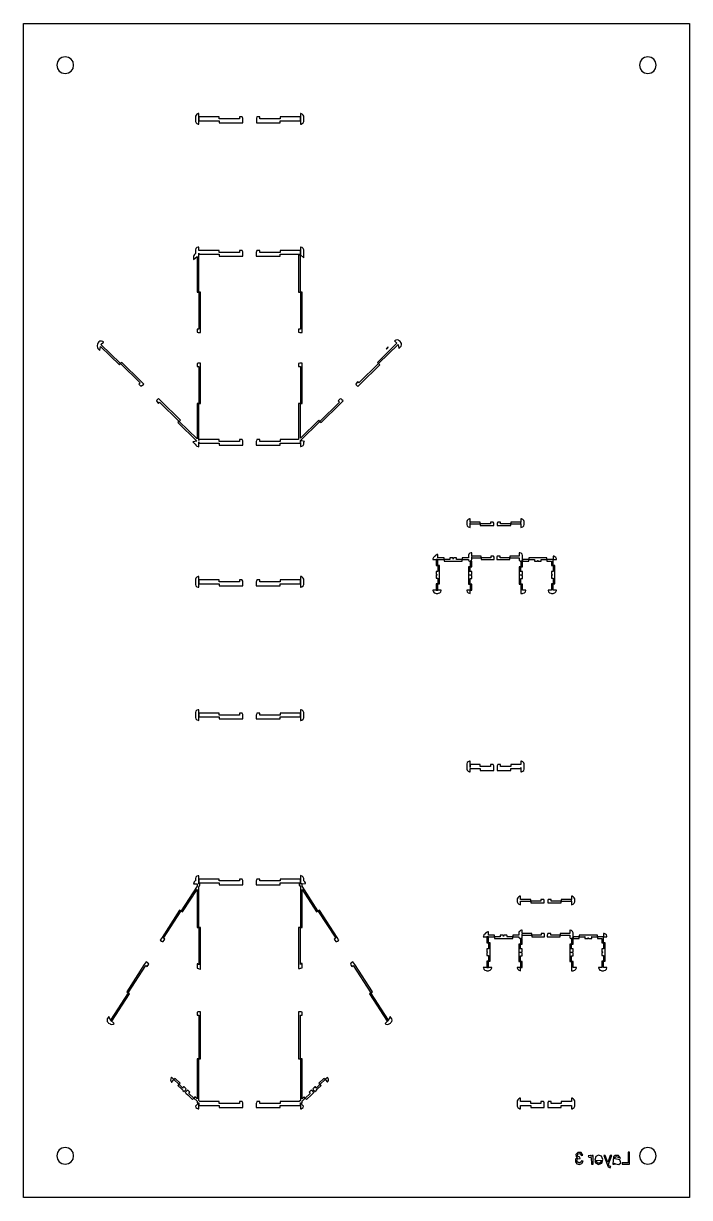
# Model space of a CAD drawing. Header units: metres. Extents: x 25 to 423, y 53 to 399.
# Drawn here: x 226.7 to 423.4, y 52.5 to 399.2 of the extents above; entities that cross this region are included whole.
import ezdxf

# ---------------------------------------------------------------- set-up
doc = ezdxf.new("R2010")
doc.units = ezdxf.units.M

msp = doc.modelspace()

# ---------------------------------------------------------------- linework, layer by layer
for points in [[(423.35, 52.54), (226.74, 52.54), (226.74, 399.16), (423.35, 399.16), (423.35, 52.54)], [(240, 384.54), (240.81, 385.08), (241.36, 385.89), (241.55, 386.85), (241.36, 387.81), (240.81, 388.62), (240, 389.16), (239.05, 389.35), (238.09, 389.16), (237.28, 388.62), (236.74, 387.81), (236.55, 386.85), (236.74, 385.89), (237.28, 385.08), (238.09, 384.54), (239.05, 384.35), (240, 384.54)], [(412, 384.54), (412.81, 385.08), (413.36, 385.89), (413.55, 386.85), (413.36, 387.81), (412.81, 388.62), (412, 389.16), (411.05, 389.35), (410.09, 389.16), (409.28, 388.62), (408.74, 387.81), (408.55, 386.85), (408.74, 385.89), (409.28, 385.08), (410.09, 384.54), (411.05, 384.35), (412, 384.54)], [(278.31, 369.43), (278.31, 369.43), (278.48, 369.42), (278.48, 372.56), (278.31, 372.55), (278.31, 372.55), (277.95, 372.4), (277.95, 372.4), (277.67, 372.12), (277.67, 372.12), (277.52, 371.76), (277.52, 371.76), (277.5, 371.57), (277.5, 370.99), (277.5, 370.7), (277.5, 370.41), (277.52, 370.22), (277.52, 370.22), (277.67, 369.86), (277.67, 369.86), (277.95, 369.58), (277.95, 369.58), (278.31, 369.43)], [(278.5, 370.41), (284.5, 370.41), (284.5, 369.84), (290.49, 369.84), (291.49, 369.84), (291.49, 369.84), (291.49, 369.84), (291.49, 370.41), (291.49, 370.99), (291.47, 371.18), (291.47, 371.18), (291.32, 371.55), (291.32, 371.55), (291.3, 371.57), (291.3, 371.57), (291.3, 371.57), (290.49, 371.57), (290.49, 370.99), (284.5, 370.99), (284.5, 371.57), (278.5, 371.57), (278.5, 370.99), (278.5, 370.7), (278.5, 370.41)], [(295.48, 369.84), (295.48, 369.84), (296.48, 369.84), (302.48, 369.84), (302.48, 370.42), (308.47, 370.42), (308.47, 370.7), (308.47, 370.99), (308.47, 371.57), (302.48, 371.57), (302.48, 370.99), (296.48, 370.99), (296.48, 371.57), (295.68, 371.57), (295.68, 371.57), (295.68, 371.57), (295.65, 371.55), (295.65, 371.55), (295.5, 371.19), (295.5, 371.19), (295.48, 370.99), (295.48, 370.41), (295.48, 369.84), (295.48, 369.84)], [(308.66, 372.55), (308.48, 372.57), (308.48, 369.42), (308.67, 369.44), (308.67, 369.44), (309.03, 369.59), (309.03, 369.59), (309.3, 369.86), (309.3, 369.86), (309.45, 370.22), (309.45, 370.22), (309.47, 370.42), (309.47, 370.99), (309.47, 371.57), (309.45, 371.76), (309.45, 371.76), (309.3, 372.13), (309.3, 372.13), (309.03, 372.4), (309.03, 372.4), (308.66, 372.55), (308.66, 372.55)], [(278.47, 330.8), (278.48, 330.8), (278.48, 331.3), (278.48, 331.01), (284.47, 331.01), (284.47, 330.43), (290.47, 330.44), (291.47, 330.44), (291.47, 330.44), (291.47, 330.44), (291.47, 331.01), (291.47, 331.59), (291.45, 331.78), (291.45, 331.78), (291.3, 332.15), (291.3, 332.15), (291.28, 332.17), (291.28, 332.17), (291.28, 332.17), (290.47, 332.17), (290.47, 331.59), (284.47, 331.59), (284.47, 332.17), (278.48, 332.17), (278.48, 333.16), (278.28, 333.15), (278.28, 333.15), (277.92, 333), (277.92, 333), (277.65, 332.72), (277.65, 332.72), (277.5, 332.36), (277.5, 332.36), (277.48, 332.16), (277.48, 331.3), (277.48, 331.24), (277.48, 331.24), (277.48, 331.24), (277.3, 331.08), (277.3, 331.08), (277.18, 330.95), (277.18, 330.95), (277.02, 330.64), (277.02, 330.64), (276.97, 330.34), (276.97, 329.43), (277.97, 330.34), (277.97, 319.84), (278.47, 319.84), (278.47, 330.8)], [(309.46, 330.91), (309.46, 330.91), (309.47, 331.02), (309.47, 331.59), (309.47, 332.17), (309.45, 332.36), (309.45, 332.36), (309.3, 332.73), (309.3, 332.73), (309.03, 333), (309.03, 333), (308.66, 333.15), (308.66, 333.15), (308.5, 333.17), (308.5, 330.81), (309.47, 329.93), (309.47, 330.8), (309.46, 330.91)], [(302.47, 332.17), (302.47, 331.59), (296.47, 331.59), (296.47, 332.17), (295.66, 332.17), (295.66, 332.17), (295.66, 332.17), (295.64, 332.15), (295.64, 332.15), (295.49, 331.79), (295.49, 331.79), (295.47, 331.59), (295.47, 331.01), (295.47, 330.44), (295.47, 330.44), (295.47, 330.44), (296.47, 330.44), (302.47, 330.44), (302.47, 331.01), (308.47, 331.02), (308.47, 331.3), (308.47, 331.59), (308.47, 332.17), (302.47, 332.17)], [(308.47, 330.8), (307.97, 330.8), (307.97, 319.84), (308.47, 319.84), (308.47, 330.8)], [(277.97, 308.88), (277.97, 308.03), (277.97, 308.03), (278.28, 307.9), (278.28, 307.9), (278.47, 307.88), (278.97, 307.88), (278.97, 307.88), (278.97, 307.88), (278.97, 308.88), (278.97, 319.84), (278.47, 319.84), (278.47, 308.88), (277.97, 308.88)], [(307.97, 308.88), (307.97, 308.03), (307.97, 308.03), (308.28, 307.9), (308.28, 307.9), (308.47, 307.89), (308.97, 307.89), (308.97, 307.89), (308.97, 307.89), (308.97, 308.88), (308.97, 319.84), (308.47, 319.84), (308.47, 308.88), (307.97, 308.88)], [(249.62, 304.42), (249.62, 304.42), (250.35, 305.09), (250.32, 305.13), (250.15, 305.26), (250.15, 305.26), (249.75, 305.41), (249.75, 305.41), (249.32, 305.37), (249.32, 305.37), (248.95, 305.16), (248.95, 305.16), (248.7, 304.81), (248.7, 304.81), (248.63, 304.61), (248.52, 304.02), (248.5, 303.86), (248.5, 303.86), (248.55, 303.53), (248.55, 303.53), (248.69, 303.24), (248.69, 303.24), (248.8, 303.12), (249.28, 302.65), (249.5, 303.83), (255.04, 298.38), (255.39, 298.74), (249.62, 304.42)], [(336.63, 305.7), (336.26, 305.48), (336.26, 305.48), (336.26, 305.47), (336.22, 305.43), (336.96, 304.76), (331.2, 299.09), (331.55, 298.74), (337.33, 304.42), (337.55, 303.24), (338.02, 303.71), (338.02, 303.71), (338.02, 303.71), (338.02, 303.71), (338.02, 303.71), (338.02, 303.72), (338.19, 303.93), (338.19, 303.93), (338.31, 304.27), (338.31, 304.27), (338.3, 304.64), (338.3, 304.64), (338.15, 304.98), (338.15, 304.98), (338.04, 305.12), (338.03, 305.13), (338.01, 305.14), (338.01, 305.14), (338, 305.16), (337.63, 305.49), (337.46, 305.62), (337.46, 305.62), (337.05, 305.75), (337.05, 305.75), (336.63, 305.7), (336.63, 305.7)], [(334.3, 303.45), (334.35, 303.53), (334.39, 303.62), (334.4, 303.65), (333.82, 303.07), (333.85, 303.08), (333.94, 303.12), (334.03, 303.17), (334.11, 303.23), (334.18, 303.3), (334.24, 303.37), (334.3, 303.45)], [(337.33, 304.42), (337.32, 304.42), (337.33, 304.42), (337.33, 304.42)], [(261.16, 293.05), (260.81, 292.7), (261.41, 292.1), (261.42, 292.1), (261.72, 292.23), (261.72, 292.23), (261.87, 292.35), (262.22, 292.71), (262.22, 292.71), (262.22, 292.71), (261.51, 293.41), (255.74, 299.09), (255.39, 298.74), (261.16, 293.05)], [(278.97, 286.96), (278.97, 297.92), (278.97, 298.92), (278.97, 298.92), (278.97, 298.92), (278.47, 298.92), (278.28, 298.9), (278.28, 298.9), (277.97, 298.77), (277.97, 298.77), (277.97, 297.92), (278.47, 297.92), (278.47, 286.96), (278.97, 286.96)], [(308.97, 286.96), (308.97, 297.92), (308.97, 298.18), (308.97, 298.92), (308.97, 298.92), (308.97, 298.92), (308.47, 298.92), (308.28, 298.9), (308.28, 298.9), (307.97, 298.78), (307.97, 298.78), (307.97, 298.74), (307.97, 297.92), (308.47, 297.92), (308.47, 286.96), (308.97, 286.96)], [(325.78, 293.05), (325.43, 293.41), (324.83, 292.81), (324.83, 292.81), (324.95, 292.5), (324.95, 292.5), (325.07, 292.35), (325.42, 292), (325.42, 292), (325.42, 292), (326.13, 292.7), (331.91, 298.38), (331.55, 298.74), (325.78, 293.05)], [(273.05, 282.04), (267.28, 287.73), (266.57, 288.43), (266.57, 288.43), (266.57, 288.43), (266.22, 288.07), (266.09, 287.92), (266.09, 287.92), (265.97, 287.61), (265.97, 287.61), (266.58, 287.01), (266.93, 287.37), (272.7, 281.69), (273.05, 282.04)], [(314.59, 281.33), (320.36, 287.01), (321.08, 287.72), (321.08, 287.72), (321.07, 287.72), (320.73, 288.07), (320.58, 288.2), (320.57, 288.2), (320.27, 288.33), (320.27, 288.33), (319.66, 287.73), (320.01, 287.37), (314.24, 281.69), (314.59, 281.33)], [(291.45, 275.98), (291.45, 275.98), (291.3, 276.35), (291.3, 276.35), (291.28, 276.37), (291.28, 276.37), (291.28, 276.37), (290.47, 276.37), (290.47, 275.79), (284.47, 275.79), (284.47, 276.37), (278.48, 276.37), (278.48, 276), (278.46, 276), (278.47, 276), (278.47, 286.96), (277.97, 286.96), (277.97, 276.5), (272.7, 281.69), (272.35, 281.33), (277.89, 275.88), (276.71, 275.63), (277.19, 275.17), (277.31, 275.06), (277.31, 275.06), (277.52, 274.96), (277.52, 274.96), (277.52, 274.96), (277.65, 274.66), (277.65, 274.66), (277.92, 274.38), (277.92, 274.38), (278.28, 274.23), (278.28, 274.23), (278.48, 274.21), (278.48, 275.61), (278.48, 275.5), (278.48, 275.21), (284.47, 275.21), (284.47, 274.63), (290.47, 274.64), (291.47, 274.64), (291.47, 274.64), (291.47, 274.64), (291.47, 275.21), (291.47, 275.79), (291.45, 275.98)], [(309.26, 274.6), (309.26, 274.6), (309.45, 275), (309.45, 275), (309.47, 275.22), (309.47, 275.49), (309.47, 275.5), (309.47, 275.58), (309.47, 275.59), (309.47, 275.59), (309.65, 275.76), (308.47, 276), (314.24, 281.69), (313.89, 282.04), (308.47, 276.71), (308.47, 286.96), (307.97, 286.96), (307.97, 276.37), (302.47, 276.37), (302.47, 275.79), (296.47, 275.79), (296.47, 276.37), (295.66, 276.37), (295.66, 276.37), (295.66, 276.37), (295.64, 276.35), (295.64, 276.35), (295.49, 275.99), (295.49, 275.99), (295.47, 275.79), (295.47, 275.21), (295.47, 274.64), (295.47, 274.64), (295.47, 274.64), (296.47, 274.64), (302.47, 274.64), (302.47, 275.21), (308.47, 275.22), (308.47, 274.22), (308.59, 274.22), (308.59, 274.22), (308.92, 274.32), (308.92, 274.32), (309.26, 274.6)], [(308.47, 275.49), (308.47, 275.5), (308.47, 275.79), (308.47, 276), (308.47, 276), (308.47, 275.49)], [(361.58, 251.9), (358.58, 251.9), (358.58, 252.9), (358.38, 252.88), (358.38, 252.88), (358.02, 252.73), (358.02, 252.73), (357.75, 252.45), (357.75, 252.45), (357.6, 252.09), (357.6, 252.09), (357.58, 251.9), (357.58, 251.4), (357.6, 251.21), (357.6, 251.21), (357.75, 250.85), (357.75, 250.85), (358.02, 250.57), (358.02, 250.57), (358.38, 250.42), (358.38, 250.42), (358.58, 250.4), (358.58, 251.4), (361.58, 251.4), (361.58, 251.9)], [(358.58, 251.4), (358.58, 251.76)], [(364.58, 251.9), (364.58, 251.4), (361.58, 251.4), (361.58, 250.9), (364.58, 250.9), (365.17, 250.9), (365.57, 250.9), (365.57, 250.9), (365.57, 250.9), (365.57, 251.4), (365.56, 251.59), (365.56, 251.59), (365.43, 251.9), (365.43, 251.9), (365.17, 251.9), (364.58, 251.9)], [(367.58, 251.4), (367.58, 251.9), (366.97, 251.9), (366.72, 251.9), (366.72, 251.9), (366.6, 251.59), (366.6, 251.59), (366.58, 251.4), (366.58, 250.9), (366.58, 250.9), (366.58, 250.9), (366.97, 250.9), (367.58, 250.9), (370.58, 250.9), (370.58, 251.4), (367.58, 251.4)], [(373.77, 250.42), (374.13, 250.57), (374.13, 250.57), (374.41, 250.85), (374.41, 250.85), (374.56, 251.21), (374.56, 251.21), (374.57, 251.4), (374.57, 251.9), (374.56, 252.09), (374.56, 252.09), (374.41, 252.45), (374.41, 252.45), (374.13, 252.73), (374.13, 252.73), (373.77, 252.88), (373.77, 252.88), (373.58, 252.9), (373.58, 251.9), (370.58, 251.9), (370.58, 251.4), (373.58, 251.4), (373.58, 250.4), (373.77, 250.42), (373.77, 250.42)], [(373.58, 251.4), (373.58, 251.9)], [(361.88, 241.9), (359.08, 241.9), (359.08, 242.9), (358.88, 242.88), (358.88, 242.88), (358.52, 242.73), (358.52, 242.73), (358.25, 242.45), (358.25, 242.45), (358.22, 242.39), (358.22, 242.39), (358.22, 242.39), (358.22, 242.39), (358.08, 242.4), (358.08, 241.4), (356.28, 241.4), (356.28, 240.9), (358.08, 240.9), (358.11, 240.71), (358.22, 240.55), (358.38, 240.44), (358.58, 240.4), (358.77, 240.44), (358.93, 240.55), (359.04, 240.71), (359.08, 240.9), (359.08, 241.4), (361.88, 241.4), (361.88, 241.9)], [(374.08, 240.9), (374.08, 241.9), (374.08, 241.9), (374.07, 241.9), (374.07, 241.9), (374.07, 241.9), (374.06, 242.09), (374.06, 242.09), (373.91, 242.45), (373.91, 242.45), (373.63, 242.73), (373.63, 242.73), (373.27, 242.88), (373.27, 242.88), (373.08, 242.9), (373.08, 241.9), (370.28, 241.9), (370.28, 241.4), (373.08, 241.4), (373.08, 240.9), (373.11, 240.71), (373.22, 240.55), (373.38, 240.44), (373.58, 240.4), (373.58, 238.7), (374.08, 238.7), (374.08, 240.4), (375.88, 240.4), (375.88, 240.9), (374.08, 240.9)], [(350.88, 241.4), (349.08, 241.4), (349.08, 242.4), (348.88, 242.38), (348.88, 242.38), (348.52, 242.23), (348.52, 242.23), (348.25, 241.95), (348.25, 241.95), (348.18, 241.8), (348.18, 241.8), (348.18, 241.8), (348.02, 241.73), (348.02, 241.73), (347.75, 241.45), (347.75, 241.45), (347.6, 241.09), (347.6, 241.09), (347.58, 240.9), (348.58, 240.9), (348.58, 239.1), (349.08, 239.1), (349.08, 240.9), (350.88, 240.9), (350.88, 241.4)], [(349.08, 240.9), (348.58, 240.9)], [(354.55, 240.9), (354.55, 240.9), (354.55, 240.9), (354.57, 240.93), (354.58, 240.97), (354.58, 241.3), (354.57, 241.34), (354.55, 241.37), (354.51, 241.39), (354.48, 241.4), (354.38, 241.4), (353.69, 241.4), (353.69, 241.4), (353.69, 241.4), (353.67, 241.38), (353.67, 241.38), (353.58, 241.05), (353.58, 241.05), (353.58, 241.05), (353.58, 241.05), (353.58, 241.05), (353.58, 241.05), (353.57, 241.05), (353.57, 241.05), (353.48, 241.38), (353.48, 241.38), (353.46, 241.4), (353.46, 241.4), (353.46, 241.4), (352.78, 241.4), (352.68, 241.4), (352.64, 241.39), (352.6, 241.37), (352.58, 241.34), (352.58, 241.3), (352.58, 240.97), (352.58, 240.93), (352.6, 240.9), (350.88, 240.9), (350.88, 240.4), (352.68, 240.4), (352.78, 240.4), (354.38, 240.4), (354.48, 240.4), (356.28, 240.4), (356.28, 240.9), (354.55, 240.9)], [(358.58, 238.7), (359.08, 238.7), (359.08, 240.4), (358.58, 240.4), (358.58, 238.7)], [(359.08, 241.4), (359.08, 241.73)], [(364.68, 241.9), (364.68, 241.4), (361.88, 241.4), (361.88, 240.9), (364.68, 240.9), (365.17, 240.9), (365.67, 240.9), (365.67, 240.9), (365.67, 240.9), (365.67, 241.4), (365.66, 241.59), (365.66, 241.59), (365.53, 241.9), (365.53, 241.9), (365.17, 241.9), (364.68, 241.9)], [(367.48, 241.4), (367.48, 241.9), (366.97, 241.9), (366.62, 241.9), (366.62, 241.9), (366.5, 241.59), (366.5, 241.59), (366.48, 241.4), (366.48, 240.9), (366.48, 240.9), (366.48, 240.9), (366.97, 240.9), (367.48, 240.9), (370.28, 240.9), (370.28, 241.4), (367.48, 241.4)], [(374.08, 240.9), (374.08, 240.4), (373.58, 240.4), (373.77, 240.44), (373.93, 240.55), (374.04, 240.71), (374.08, 240.9)], [(381.28, 241.4), (379.48, 241.4), (379.38, 241.4), (377.78, 241.4), (377.68, 241.4), (375.88, 241.4), (375.88, 240.9), (377.61, 240.9), (377.61, 240.9), (377.58, 240.87), (377.58, 240.83), (377.58, 240.5), (377.58, 240.46), (377.6, 240.43), (377.64, 240.41), (377.68, 240.4), (377.78, 240.4), (378.46, 240.4), (378.46, 240.4), (378.46, 240.4), (378.58, 240.68), (378.58, 240.68), (378.58, 240.73), (378.58, 240.73), (378.58, 240.73), (378.58, 240.73), (378.58, 240.73), (378.58, 240.73), (378.58, 240.73), (378.58, 240.73), (378.67, 240.42), (378.67, 240.42), (378.69, 240.4), (378.69, 240.4), (378.69, 240.4), (379.38, 240.4), (379.48, 240.4), (379.51, 240.41), (379.55, 240.43), (379.57, 240.46), (379.58, 240.5), (379.58, 240.83), (379.57, 240.87), (379.55, 240.9), (381.28, 240.9), (381.28, 241.4)], [(383.08, 240.4), (383.08, 240.9), (382.58, 240.9), (381.28, 240.9), (381.28, 240.4), (382.58, 240.4), (382.58, 239.1), (383.08, 239.1), (383.08, 240.4)], [(384.07, 240.9), (384.06, 241.09), (384.06, 241.09), (383.91, 241.45), (383.91, 241.45), (383.63, 241.73), (383.63, 241.73), (383.27, 241.88), (383.27, 241.88), (383.08, 241.9), (383.08, 240.9), (384.07, 240.9)], [(278.28, 232.73), (278.47, 232.71), (278.47, 235.86), (278.28, 235.85), (278.28, 235.85), (277.92, 235.7), (277.92, 235.7), (277.65, 235.42), (277.64, 235.42), (277.5, 235.06), (277.5, 235.06), (277.48, 234.86), (277.48, 234.29), (277.48, 233.71), (277.5, 233.52), (277.5, 233.52), (277.65, 233.16), (277.65, 233.16), (277.92, 232.88), (277.92, 232.88), (278.28, 232.73), (278.28, 232.73)], [(308.47, 235.87), (308.47, 232.72), (308.59, 232.72), (308.59, 232.72), (308.92, 232.82), (308.92, 232.82), (309.26, 233.1), (309.26, 233.1), (309.45, 233.5), (309.45, 233.5), (309.47, 233.72), (309.47, 234.87), (309.45, 235.06), (309.45, 235.06), (309.3, 235.43), (309.3, 235.43), (309.03, 235.7), (309.03, 235.7), (308.67, 235.85), (308.67, 235.85), (308.47, 235.87)], [(349.08, 237.37), (349.07, 237.37), (349.04, 237.39), (349, 237.4), (348.68, 237.4), (348.64, 237.39), (348.6, 237.37), (348.58, 237.34), (348.58, 237.3), (348.58, 237.2), (348.58, 236.52), (348.58, 236.52), (348.86, 236.4), (348.86, 236.4), (348.86, 236.4), (348.86, 236.4), (348.86, 236.4), (348.86, 236.4), (348.86, 236.4), (348.86, 236.4), (348.82, 236.39), (348.81, 236.39), (348.58, 236.28), (348.58, 236.28), (348.58, 236.28), (348.58, 235.6), (348.58, 235.5), (348.58, 235.46), (348.6, 235.43), (348.64, 235.41), (348.68, 235.4), (348.97, 235.4), (348.98, 235.4), (349.02, 235.4), (349.06, 235.41), (349.08, 235.43), (349.08, 233.7), (349.58, 233.7), (349.58, 235.5), (349.58, 235.6), (349.58, 236.4), (349.58, 237.2), (349.58, 237.3), (349.58, 239.1), (349.08, 239.1), (349.08, 237.37)], [(358.08, 238.7), (358.08, 237.3), (358.08, 237), (358.08, 236.9), (358.08, 236.33), (358.33, 236.35), (358.33, 236.35), (358.67, 236.31), (358.67, 236.31), (359.07, 236.44), (359.07, 236.44), (359.08, 236.45), (359.08, 236.45), (359.08, 236.45), (359.08, 236.9), (359.08, 237), (359.08, 237.3), (359.07, 237.34), (359.05, 237.37), (359.01, 237.39), (358.98, 237.4), (358.68, 237.4), (358.64, 237.39), (358.6, 237.37), (358.58, 237.34), (358.58, 237.3), (358.58, 238.7), (358.08, 238.7)], [(358.08, 235.3), (358.08, 233.6), (358.58, 233.6), (358.58, 235.3), (359.08, 235.3), (359.08, 235.5), (359.08, 236.15), (359.08, 236.15), (358.77, 236.28), (358.77, 236.28), (358.57, 236.3), (358.08, 236.3), (358.08, 236.3), (358.08, 236.3), (358.08, 235.5), (358.08, 235.3)], [(373.08, 238.7), (373.08, 237.3), (373.08, 237), (373.08, 236.9), (373.08, 236.33), (373.33, 236.35), (373.33, 236.35), (373.67, 236.31), (373.67, 236.31), (374.07, 236.44), (374.07, 236.44), (374.07, 236.45), (374.08, 236.45), (374.08, 236.45), (374.08, 236.9), (374.08, 237), (374.08, 237.3), (374.07, 237.34), (374.05, 237.37), (374.01, 237.39), (373.98, 237.4), (373.68, 237.4), (373.64, 237.39), (373.6, 237.37), (373.58, 237.34), (373.58, 237.3), (373.58, 238.7), (373.08, 238.7)], [(373.08, 235.3), (373.08, 233.6), (373.58, 233.6), (373.58, 235.3), (374.08, 235.3), (374.08, 235.5), (374.08, 236.15), (374.08, 236.15), (373.77, 236.28), (373.77, 236.28), (373.57, 236.3), (373.08, 236.3), (373.08, 236.3), (373.08, 236.3), (373.08, 235.5), (373.08, 235.3)], [(382.58, 235.5), (382.58, 235.46), (382.6, 235.43), (382.64, 235.41), (382.68, 235.4), (383, 235.4), (383.04, 235.41), (383.07, 235.43), (383.08, 235.43), (383.08, 233.7), (383.58, 233.7), (383.58, 235.5), (383.58, 235.6), (383.58, 236.4), (383.58, 237.2), (383.58, 237.3), (383.58, 239.1), (383.08, 239.1), (383.08, 237.37), (383.06, 237.39), (383.02, 237.4), (382.98, 237.4), (382.97, 237.4), (382.68, 237.4), (382.64, 237.39), (382.6, 237.37), (382.58, 237.34), (382.58, 237.3), (382.58, 237.2), (382.58, 236.52), (382.58, 236.52), (382.58, 236.52), (382.81, 236.41), (382.82, 236.41), (382.86, 236.4), (382.86, 236.4), (382.86, 236.4), (382.86, 236.4), (382.86, 236.4), (382.86, 236.4), (382.86, 236.4), (382.86, 236.4), (382.58, 236.28), (382.58, 236.28), (382.58, 235.6), (382.58, 235.5)], [(278.48, 233.71), (284.47, 233.71), (284.47, 233.13), (290.47, 233.14), (291.47, 233.14), (291.47, 233.14), (291.47, 233.14), (291.47, 233.71), (291.47, 234.29), (291.45, 234.48), (291.45, 234.48), (291.3, 234.85), (291.3, 234.85), (291.28, 234.87), (291.28, 234.87), (291.28, 234.87), (290.47, 234.87), (290.47, 234.29), (284.47, 234.29), (284.47, 234.87), (278.48, 234.87), (278.48, 234.29), (278.48, 234), (278.48, 233.71)], [(295.47, 233.71), (295.47, 233.14), (295.47, 233.14), (295.47, 233.14), (296.47, 233.14), (302.47, 233.14), (302.47, 233.71), (308.47, 233.72), (308.47, 234), (308.47, 234.29), (308.47, 234.87), (302.47, 234.87), (302.47, 234.29), (296.47, 234.29), (296.47, 234.87), (295.66, 234.87), (295.66, 234.87), (295.66, 234.87), (295.64, 234.85), (295.64, 234.85), (295.49, 234.49), (295.49, 234.49), (295.47, 234.29), (295.47, 233.71)], [(348.58, 233.7), (348.58, 231.9), (347.58, 231.9), (347.6, 231.71), (347.6, 231.71), (347.75, 231.35), (347.75, 231.35), (348.02, 231.07), (348.02, 231.07), (348.38, 230.92), (348.38, 230.92), (348.58, 230.9), (349.07, 230.9), (349.27, 230.92), (349.27, 230.92), (349.63, 231.07), (349.63, 231.07), (349.91, 231.35), (349.91, 231.35), (350.06, 231.71), (350.06, 231.71), (350.07, 231.9), (349.08, 231.9), (349.08, 233.7), (348.58, 233.7)], [(358.58, 231.9), (359.08, 231.9), (359.08, 233.6), (358.58, 233.6), (358.58, 231.9)], [(373.58, 231.9), (373.58, 230.9), (373.58, 230.9), (373.58, 230.9), (374.07, 230.9), (374.27, 230.92), (374.27, 230.92), (374.63, 231.07), (374.63, 231.07), (374.91, 231.35), (374.91, 231.35), (375.06, 231.71), (375.06, 231.71), (375.07, 231.9), (374.08, 231.9), (374.08, 233.6), (373.58, 233.6), (373.58, 231.9)], [(382.58, 233.7), (382.58, 231.9), (381.58, 231.9), (381.6, 231.71), (381.6, 231.71), (381.75, 231.35), (381.75, 231.35), (382.02, 231.07), (382.02, 231.07), (382.38, 230.92), (382.38, 230.92), (382.58, 230.9), (383.07, 230.9), (383.27, 230.92), (383.27, 230.92), (383.63, 231.07), (383.63, 231.07), (383.91, 231.35), (383.91, 231.35), (384.06, 231.71), (384.06, 231.71), (384.07, 231.9), (383.08, 231.9), (383.08, 233.7), (382.58, 233.7)], [(348.58, 231.9), (349.08, 231.9)], [(358.38, 230.92), (358.57, 230.9), (358.57, 231.9), (357.58, 231.9), (357.6, 231.71), (357.6, 231.71), (357.75, 231.35), (357.75, 231.35), (358.02, 231.07), (358.02, 231.07), (358.38, 230.92), (358.38, 230.92)], [(278.28, 193.43), (278.47, 193.41), (278.47, 196.56), (278.28, 196.55), (278.28, 196.55), (277.92, 196.4), (277.92, 196.4), (277.65, 196.12), (277.64, 196.12), (277.5, 195.76), (277.5, 195.76), (277.48, 195.56), (277.48, 194.99), (277.48, 194.41), (277.5, 194.22), (277.5, 194.22), (277.65, 193.86), (277.65, 193.86), (277.92, 193.58), (277.92, 193.58), (278.28, 193.43), (278.28, 193.43)], [(278.48, 194.41), (284.47, 194.41), (284.47, 193.83), (290.47, 193.84), (291.47, 193.84), (291.47, 193.84), (291.47, 193.84), (291.47, 194.41), (291.47, 194.99), (291.45, 195.18), (291.45, 195.18), (291.3, 195.55), (291.3, 195.55), (291.28, 195.57), (291.28, 195.57), (291.28, 195.57), (290.47, 195.57), (290.47, 194.99), (284.47, 194.99), (284.47, 195.57), (278.48, 195.57), (278.48, 194.99), (278.48, 194.7), (278.48, 194.41)], [(295.47, 194.41), (295.47, 193.84), (295.47, 193.84), (295.47, 193.84), (296.47, 193.84), (302.47, 193.84), (302.47, 194.41), (308.47, 194.42), (308.47, 194.7), (308.47, 194.99), (308.47, 195.57), (302.47, 195.57), (302.47, 194.99), (296.47, 194.99), (296.47, 195.57), (295.66, 195.57), (295.66, 195.57), (295.66, 195.57), (295.64, 195.55), (295.64, 195.55), (295.49, 195.19), (295.49, 195.19), (295.47, 194.99), (295.47, 194.41)], [(308.47, 196.57), (308.47, 193.42), (308.59, 193.42), (308.59, 193.42), (308.92, 193.52), (308.92, 193.52), (309.26, 193.8), (309.26, 193.8), (309.45, 194.2), (309.45, 194.2), (309.47, 194.42), (309.47, 195.57), (309.45, 195.76), (309.45, 195.76), (309.3, 196.13), (309.3, 196.13), (309.03, 196.4), (309.03, 196.4), (308.67, 196.55), (308.67, 196.55), (308.47, 196.57)], [(361.57, 179.8), (361.57, 180.38), (358.57, 180.38), (358.57, 179.8), (358.57, 179.52), (358.57, 181.38), (358.38, 181.36), (358.38, 181.36), (358.02, 181.21), (358.02, 181.21), (357.74, 180.94), (357.74, 180.94), (357.59, 180.58), (357.59, 180.58), (357.57, 180.38), (357.57, 179.81), (357.57, 179.52), (357.57, 179.52), (357.57, 179.23), (357.59, 179.03), (357.59, 179.03), (357.74, 178.67), (357.74, 178.67), (358.01, 178.4), (358.01, 178.4), (358.37, 178.25), (358.37, 178.25), (358.57, 178.23), (358.57, 178.23), (358.57, 179.23), (361.57, 179.22), (361.57, 178.65), (364.57, 178.64), (365.17, 178.64), (365.57, 178.64), (365.57, 178.64), (365.57, 178.64), (365.57, 179.22), (365.57, 179.8), (365.55, 179.99), (365.55, 179.99), (365.4, 180.35), (365.4, 180.35), (365.38, 180.37), (365.38, 180.37), (365.38, 180.37), (365.17, 180.37), (364.57, 180.38), (364.57, 179.8), (361.57, 179.8)], [(373.77, 181.35), (373.77, 181.35), (373.58, 181.37), (373.58, 181.37), (373.58, 180.37), (370.58, 180.37), (370.57, 179.79), (367.57, 179.8), (367.57, 180.37), (366.97, 180.37), (366.77, 180.37), (366.77, 180.37), (366.77, 180.37), (366.74, 180.35), (366.74, 180.35), (366.59, 179.99), (366.59, 179.99), (366.57, 179.8), (366.57, 178.64), (366.57, 178.64), (366.57, 178.64), (366.97, 178.64), (367.57, 178.64), (370.57, 178.64), (370.57, 179.21), (373.58, 179.21), (373.58, 179.5), (373.58, 178.21), (373.77, 178.23), (373.77, 178.23), (374.13, 178.38), (374.13, 178.38), (374.41, 178.66), (374.41, 178.66), (374.55, 179.02), (374.55, 179.02), (374.57, 179.21), (374.57, 179.5), (374.57, 179.5), (374.57, 180.36), (374.56, 180.56), (374.56, 180.56), (374.41, 180.92), (374.41, 180.92), (374.13, 181.2), (374.13, 181.2), (373.77, 181.35)], [(278.47, 144.28), (278.89, 144.93), (278.47, 145.2), (278.47, 147.56), (278.28, 147.55), (278.28, 147.55), (277.92, 147.4), (277.92, 147.4), (277.65, 147.12), (277.64, 147.12), (277.5, 146.76), (277.5, 146.76), (277.48, 146.56), (277.48, 146.06), (277.48, 146.06), (277.48, 146.06), (277.48, 146.06), (277.41, 146.03), (277.41, 146.03), (277.14, 145.76), (277.14, 145.76), (276.99, 145.4), (276.99, 145.4), (276.97, 145.2), (276.97, 145.2), (277.97, 145.2), (277.97, 144.43), (273.26, 137.14), (273.68, 136.87), (277.97, 143.51), (277.97, 132.26), (278.47, 132.26), (278.47, 144.28)], [(278.48, 145.41), (284.47, 145.41), (284.47, 144.83), (290.47, 144.84), (291.47, 144.84), (291.47, 144.84), (291.47, 144.84), (291.47, 145.41), (291.47, 145.99), (291.45, 146.18), (291.45, 146.18), (291.3, 146.55), (291.3, 146.55), (291.28, 146.57), (291.28, 146.57), (291.28, 146.57), (290.47, 146.57), (290.47, 145.99), (284.47, 145.99), (284.47, 146.57), (278.48, 146.57), (278.48, 145.99), (278.48, 145.7), (278.48, 145.41)], [(295.47, 145.41), (295.47, 144.84), (295.47, 144.84), (295.47, 144.84), (296.47, 144.84), (302.47, 144.84), (302.47, 145.41), (308.47, 145.42), (308.47, 145.7), (308.47, 145.99), (308.47, 146.57), (302.47, 146.57), (302.47, 145.99), (296.47, 145.99), (296.47, 146.57), (295.66, 146.57), (295.66, 146.57), (295.66, 146.57), (295.64, 146.55), (295.64, 146.55), (295.49, 146.19), (295.49, 146.19), (295.47, 145.99), (295.47, 145.41)], [(309.53, 146.03), (309.53, 146.04), (309.47, 146.06), (309.47, 146.06), (309.47, 146.06), (309.47, 146.06), (309.47, 146.57), (309.45, 146.76), (309.45, 146.76), (309.3, 147.13), (309.3, 147.13), (309.03, 147.4), (309.03, 147.4), (308.67, 147.55), (308.67, 147.55), (308.47, 147.57), (308.47, 145.2), (309.97, 145.21), (309.95, 145.4), (309.95, 145.4), (309.8, 145.76), (309.8, 145.76), (309.53, 146.03)], [(308.05, 144.93), (308.47, 144.28), (308.47, 132.26), (308.97, 132.26), (308.97, 143.51), (313.26, 136.87), (313.68, 137.14), (308.97, 144.43), (308.97, 145.2), (308.47, 145.2), (308.05, 144.93)], [(376.48, 140.5), (373.48, 140.5), (373.48, 141.5), (373.28, 141.48), (373.28, 141.48), (372.92, 141.33), (372.92, 141.33), (372.65, 141.05), (372.65, 141.05), (372.5, 140.69), (372.5, 140.69), (372.48, 140.5), (372.48, 140), (372.5, 139.81), (372.5, 139.81), (372.65, 139.45), (372.65, 139.45), (372.92, 139.17), (372.92, 139.17), (373.28, 139.02), (373.28, 139.02), (373.48, 139), (373.48, 140), (376.48, 140), (376.48, 140.5)], [(379.48, 140.5), (379.48, 140), (376.48, 140), (376.48, 139.5), (379.48, 139.5), (380.08, 139.5), (380.47, 139.5), (380.47, 139.5), (380.47, 139.5), (380.47, 140), (380.46, 140.19), (380.46, 140.19), (380.33, 140.5), (380.33, 140.5), (380.08, 140.5), (379.48, 140.5)], [(382.48, 140), (382.48, 140.5), (381.88, 140.5), (381.62, 140.5), (381.62, 140.5), (381.5, 140.19), (381.5, 140.19), (381.48, 140), (381.48, 139.5), (381.48, 139.5), (381.48, 139.5), (381.88, 139.5), (382.48, 139.5), (385.48, 139.5), (385.48, 140), (382.48, 140)], [(388.67, 139.02), (389.03, 139.17), (389.03, 139.17), (389.31, 139.45), (389.31, 139.45), (389.46, 139.81), (389.46, 139.81), (389.47, 140), (389.47, 140.5), (389.46, 140.69), (389.46, 140.69), (389.31, 141.05), (389.31, 141.05), (389.03, 141.33), (389.03, 141.33), (388.67, 141.48), (388.67, 141.48), (388.48, 141.5), (388.48, 140.5), (385.48, 140.5), (385.48, 140), (388.48, 140), (388.48, 139), (388.67, 139.02), (388.67, 139.02)], [(388.48, 140), (388.48, 140.5)], [(272.84, 137.42), (267.63, 129.35), (267.08, 128.52), (267.08, 128.52), (267.08, 128.52), (267.5, 128.25), (267.68, 128.16), (267.68, 128.16), (268, 128.1), (268, 128.1), (268.46, 128.81), (268.05, 129.08), (273.26, 137.14), (272.84, 137.42)], [(318.9, 129.08), (318.48, 128.81), (318.94, 128.1), (318.94, 128.1), (319.27, 128.16), (319.27, 128.16), (319.44, 128.25), (319.86, 128.52), (319.86, 128.52), (319.86, 128.52), (319.78, 128.64), (319.32, 129.35), (314.1, 137.42), (313.68, 137.14), (318.9, 129.08)], [(278.47, 121.31), (278.45, 121.34), (278.42, 121.36), (278.12, 121.55), (278.08, 121.56), (278.04, 121.56), (278.01, 121.54), (277.98, 121.51), (277.97, 121.47), (277.97, 120.29), (277.97, 120.29), (278.36, 120.16), (278.36, 120.16), (278.4, 120.16), (278.4, 120.16), (278.4, 120.16), (278.51, 120.07), (278.51, 120.07), (278.87, 119.97), (278.87, 119.97), (278.97, 119.98), (278.97, 119.98), (278.97, 120.95), (278.97, 132.26), (278.47, 132.26), (278.47, 121.27), (278.47, 121.31)], [(307.97, 132.26), (307.97, 121.09), (307.97, 120.12), (308.28, 120.15), (308.28, 120.15), (308.48, 120.27), (308.49, 120.27), (308.49, 120.27), (308.58, 120.26), (308.58, 120.26), (308.97, 120.39), (308.97, 120.39), (308.97, 121.57), (308.96, 121.61), (308.94, 121.64), (308.9, 121.67), (308.86, 121.67), (308.82, 121.65), (308.52, 121.46), (308.49, 121.44), (308.48, 121.41), (308.47, 121.37), (308.47, 132.26), (307.97, 132.26)], [(365.78, 130), (363.98, 130), (363.98, 131), (363.78, 130.98), (363.78, 130.98), (363.42, 130.83), (363.42, 130.83), (363.15, 130.55), (363.15, 130.55), (363.08, 130.4), (363.08, 130.4), (363.08, 130.4), (362.92, 130.33), (362.92, 130.33), (362.65, 130.05), (362.65, 130.05), (362.5, 129.69), (362.5, 129.69), (362.48, 129.5), (363.48, 129.5), (363.48, 127.7), (363.98, 127.7), (363.98, 129.5), (365.78, 129.5), (365.78, 130)], [(363.98, 129.5), (363.48, 129.5)], [(369.45, 129.5), (369.45, 129.5), (369.45, 129.5), (369.47, 129.53), (369.48, 129.57), (369.48, 129.9), (369.47, 129.94), (369.45, 129.97), (369.41, 129.99), (369.38, 130), (369.28, 130), (368.59, 130), (368.59, 130), (368.59, 130), (368.57, 129.98), (368.57, 129.98), (368.48, 129.65), (368.48, 129.65), (368.48, 129.65), (368.48, 129.65), (368.48, 129.65), (368.48, 129.65), (368.47, 129.65), (368.47, 129.65), (368.38, 129.98), (368.38, 129.98), (368.36, 130), (368.36, 130), (368.36, 130), (367.68, 130), (367.58, 130), (367.54, 129.99), (367.5, 129.97), (367.48, 129.94), (367.48, 129.9), (367.48, 129.57), (367.48, 129.53), (367.5, 129.5), (365.78, 129.5), (365.78, 129), (367.58, 129), (367.68, 129), (369.28, 129), (369.38, 129), (371.18, 129), (371.18, 129.5), (369.45, 129.5)], [(376.78, 130.5), (373.98, 130.5), (373.98, 131.5), (373.78, 131.48), (373.78, 131.48), (373.42, 131.33), (373.42, 131.33), (373.15, 131.05), (373.15, 131.05), (373.12, 130.99), (373.12, 130.99), (373.12, 130.99), (373.12, 130.99), (372.98, 131), (372.98, 130), (371.18, 130), (371.18, 129.5), (372.98, 129.5), (373.01, 129.31), (373.12, 129.15), (373.28, 129.04), (373.48, 129), (373.67, 129.04), (373.83, 129.15), (373.94, 129.31), (373.98, 129.5), (373.98, 130), (376.78, 130), (376.78, 130.5)], [(373.48, 127.3), (373.98, 127.3), (373.98, 129), (373.48, 129), (373.48, 127.3)], [(373.98, 130), (373.98, 130.33)], [(379.58, 130.5), (379.58, 130), (376.78, 130), (376.78, 129.5), (379.58, 129.5), (380.08, 129.5), (380.57, 129.5), (380.57, 129.5), (380.57, 129.5), (380.57, 130), (380.56, 130.19), (380.56, 130.19), (380.43, 130.5), (380.43, 130.5), (380.08, 130.5), (379.58, 130.5)], [(382.38, 130), (382.38, 130.5), (381.88, 130.5), (381.52, 130.5), (381.52, 130.5), (381.4, 130.19), (381.4, 130.19), (381.38, 130), (381.38, 129.5), (381.38, 129.5), (381.38, 129.5), (381.88, 129.5), (382.38, 129.5), (385.18, 129.5), (385.18, 130), (382.38, 130)], [(388.98, 127.3), (388.98, 129), (390.78, 129), (390.78, 129.5), (388.98, 129.5), (388.98, 130.5), (388.98, 130.5), (388.97, 130.5), (388.97, 130.5), (388.97, 130.5), (388.96, 130.69), (388.96, 130.69), (388.81, 131.05), (388.81, 131.05), (388.53, 131.33), (388.53, 131.33), (388.17, 131.48), (388.17, 131.48), (387.98, 131.5), (387.98, 130.5), (385.18, 130.5), (385.18, 130), (387.98, 130), (387.98, 129.5), (388.01, 129.31), (388.12, 129.15), (388.28, 129.04), (388.48, 129), (388.48, 127.3), (388.98, 127.3)], [(388.83, 129.15), (388.94, 129.31), (388.98, 129.5), (388.98, 129), (388.48, 129), (388.67, 129.04), (388.83, 129.15)], [(392.5, 129.5), (392.48, 129.47), (392.48, 129.43), (392.48, 129.1), (392.48, 129.06), (392.5, 129.03), (392.54, 129.01), (392.58, 129), (392.68, 129), (393.36, 129), (393.36, 129), (393.48, 129.32), (393.48, 129.32), (393.48, 129.32), (393.48, 129.32), (393.48, 129.32), (393.48, 129.32), (393.48, 129.32), (393.57, 129.02), (393.57, 129.02), (393.59, 129), (393.59, 129), (393.59, 129), (394.28, 129), (394.38, 129), (394.41, 129.01), (394.45, 129.03), (394.47, 129.06), (394.48, 129.1), (394.48, 129.43), (394.47, 129.47), (394.45, 129.5), (396.18, 129.5), (396.18, 130), (394.38, 130), (394.28, 130), (392.68, 130), (392.58, 130), (390.78, 130), (390.78, 129.5), (392.5, 129.5)], [(396.18, 129), (397.48, 129), (397.48, 127.7), (397.98, 127.7), (397.98, 129), (397.98, 129.5), (397.48, 129.5), (396.18, 129.5), (396.18, 129)], [(398.97, 129.5), (398.96, 129.69), (398.96, 129.69), (398.81, 130.05), (398.81, 130.05), (398.53, 130.33), (398.53, 130.33), (398.17, 130.48), (398.17, 130.48), (397.98, 130.5), (397.98, 129.5), (398.97, 129.5)], [(363.98, 125.97), (363.97, 125.97), (363.94, 125.99), (363.9, 126), (363.58, 126), (363.54, 125.99), (363.5, 125.97), (363.48, 125.94), (363.48, 125.9), (363.48, 125.8), (363.48, 125.12), (363.48, 125.12), (363.76, 125), (363.76, 125), (363.76, 125), (363.76, 125), (363.76, 125), (363.76, 125), (363.76, 125), (363.76, 125), (363.72, 124.99), (363.71, 124.99), (363.48, 124.88), (363.48, 124.88), (363.48, 124.88), (363.48, 124.2), (363.48, 124.1), (363.48, 124.06), (363.5, 124.03), (363.54, 124.01), (363.58, 124), (363.87, 124), (363.88, 124), (363.92, 124), (363.96, 124.01), (363.98, 124.03), (363.98, 122.3), (364.48, 122.3), (364.48, 124.1), (364.48, 124.2), (364.48, 125), (364.48, 125.8), (364.48, 125.9), (364.48, 127.7), (363.98, 127.7), (363.98, 125.97)], [(372.98, 127.3), (372.98, 125.9), (372.98, 125.6), (372.98, 125.5), (372.98, 124.92), (372.98, 124.92), (373.06, 124.91), (373.06, 124.91), (373.21, 124.96), (373.21, 124.96), (373.57, 124.91), (373.57, 124.91), (373.97, 125.04), (373.97, 125.04), (373.98, 125.05), (373.98, 125.05), (373.98, 125.05), (373.98, 125.5), (373.98, 125.6), (373.98, 125.9), (373.97, 125.94), (373.95, 125.97), (373.91, 125.99), (373.88, 126), (373.58, 126), (373.54, 125.99), (373.5, 125.97), (373.48, 125.94), (373.48, 125.9), (373.48, 127.3), (372.98, 127.3)], [(372.98, 123.9), (372.98, 122.2), (373.48, 122.2), (373.48, 123.9), (373.98, 123.9), (373.98, 124.1), (373.98, 124.75), (373.98, 124.75), (373.67, 124.88), (373.67, 124.88), (373.47, 124.9), (372.98, 124.9), (372.98, 124.9), (372.98, 124.9), (372.98, 124.1), (372.98, 123.9)], [(387.98, 127.3), (387.98, 125.9), (387.98, 125.6), (387.98, 125.5), (387.98, 124.93), (388.23, 124.95), (388.23, 124.95), (388.57, 124.91), (388.57, 124.91), (388.97, 125.04), (388.97, 125.04), (388.97, 125.05), (388.98, 125.05), (388.98, 125.05), (388.98, 125.5), (388.98, 125.6), (388.98, 125.9), (388.97, 125.94), (388.95, 125.97), (388.91, 125.99), (388.88, 126), (388.58, 126), (388.54, 125.99), (388.5, 125.97), (388.48, 125.94), (388.48, 125.9), (388.48, 127.3), (387.98, 127.3)], [(387.98, 123.9), (387.98, 122.2), (388.48, 122.2), (388.48, 123.9), (388.98, 123.9), (388.98, 124.1), (388.98, 124.75), (388.98, 124.75), (388.67, 124.88), (388.67, 124.88), (388.47, 124.9), (387.98, 124.9), (387.98, 124.9), (387.98, 124.9), (387.98, 124.1), (387.98, 123.9)], [(397.98, 125.97), (397.97, 125.97), (397.97, 125.97), (397.96, 125.99), (397.92, 126), (397.88, 126), (397.87, 126), (397.58, 126), (397.54, 125.99), (397.5, 125.97), (397.48, 125.94), (397.48, 125.9), (397.48, 125.8), (397.48, 125.12), (397.48, 125.12), (397.48, 125.12), (397.5, 125.1), (397.5, 125.1), (397.8, 125.01), (397.8, 125.01), (397.8, 125.01), (397.8, 125.01), (397.8, 125.01), (397.8, 125.01), (397.8, 125.01), (397.8, 125.01), (397.78, 125.01), (397.78, 125.01), (397.48, 124.88), (397.48, 124.88), (397.48, 124.2), (397.48, 124.1), (397.48, 124.06), (397.5, 124.03), (397.54, 124.01), (397.58, 124), (397.91, 124), (397.94, 124.01), (397.98, 124.03), (397.98, 122.3), (398.48, 122.3), (398.48, 124.1), (398.48, 124.2), (398.48, 125), (398.48, 125.8), (398.48, 125.9), (398.48, 127.7), (397.98, 127.7), (397.98, 125.97)], [(263.25, 120.75), (263.72, 121.47), (263.72, 121.47), (263.53, 121.74), (263.53, 121.74), (263.37, 121.86), (262.96, 122.13), (262.96, 122.13), (262.96, 122.13), (262.41, 121.29), (257.2, 113.23), (257.62, 112.96), (262.83, 121.02), (263.25, 120.75)], [(324.53, 121.29), (323.99, 122.13), (323.99, 122.13), (323.99, 122.13), (323.57, 121.86), (323.41, 121.74), (323.41, 121.74), (323.23, 121.47), (323.23, 121.47), (323.69, 120.75), (324.11, 121.02), (329.32, 112.96), (329.74, 113.23), (324.53, 121.29)], [(363.48, 122.3), (363.48, 120.5), (362.48, 120.5), (362.5, 120.31), (362.5, 120.31), (362.65, 119.95), (362.65, 119.95), (362.92, 119.67), (362.92, 119.67), (363.28, 119.52), (363.28, 119.52), (363.48, 119.5), (363.97, 119.5), (364.17, 119.52), (364.17, 119.52), (364.53, 119.67), (364.53, 119.67), (364.81, 119.95), (364.81, 119.95), (364.96, 120.31), (364.96, 120.31), (364.97, 120.5), (363.98, 120.5), (363.98, 122.3), (363.48, 122.3)], [(373.48, 120.5), (373.98, 120.5), (373.98, 122.2), (373.48, 122.2), (373.48, 120.5)], [(388.48, 120.5), (388.48, 119.5), (388.48, 119.5), (388.48, 119.5), (388.97, 119.5), (389.17, 119.52), (389.17, 119.52), (389.53, 119.67), (389.53, 119.67), (389.81, 119.95), (389.81, 119.95), (389.96, 120.31), (389.96, 120.31), (389.97, 120.5), (388.98, 120.5), (388.98, 122.2), (388.48, 122.2), (388.48, 120.5)], [(397.48, 122.3), (397.48, 120.5), (396.48, 120.5), (396.5, 120.31), (396.5, 120.31), (396.65, 119.95), (396.65, 119.95), (396.92, 119.67), (396.92, 119.67), (397.28, 119.52), (397.28, 119.52), (397.48, 119.5), (397.97, 119.5), (398.17, 119.52), (398.17, 119.52), (398.53, 119.67), (398.53, 119.67), (398.81, 119.95), (398.81, 119.95), (398.96, 120.31), (398.96, 120.31), (398.97, 120.5), (397.98, 120.5), (397.98, 122.3), (397.48, 122.3)], [(363.48, 120.5), (363.98, 120.5)], [(372.48, 120.5), (372.5, 120.31), (372.5, 120.31), (372.65, 119.95), (372.65, 119.95), (372.92, 119.67), (372.92, 119.67), (373.28, 119.52), (373.28, 119.52), (373.48, 119.5), (373.48, 120.5), (372.48, 120.5)], [(252.41, 104.9), (252.83, 104.63), (258.04, 112.69), (257.62, 112.96), (252.41, 104.9)], [(328.9, 112.69), (334.12, 104.63), (334.53, 104.9), (329.32, 112.96), (328.9, 112.69)], [(252.41, 104.9), (251.93, 106), (251.57, 105.44), (251.48, 105.27), (251.48, 105.27), (251.41, 104.89), (251.41, 104.89), (251.49, 104.51), (251.49, 104.51), (251.71, 104.18), (251.71, 104.18), (251.87, 104.06), (252.28, 103.79), (252.46, 103.7), (252.46, 103.7), (252.84, 103.63), (252.84, 103.63), (253.22, 103.71), (253.22, 103.71), (253.48, 103.89), (252.41, 104.9)], [(278.97, 93.44), (278.97, 106.38), (278.97, 107.38), (278.97, 107.38), (278.97, 107.38), (278.47, 107.38), (278.28, 107.36), (278.28, 107.36), (277.97, 107.24), (277.97, 107.24), (277.97, 106.38), (278.47, 106.38), (278.47, 93.44), (278.97, 93.44)], [(308.47, 106.38), (308.97, 106.38), (308.97, 107.24), (308.97, 107.24), (308.67, 107.36), (308.67, 107.36), (308.47, 107.38), (307.97, 107.38), (307.97, 107.38), (307.97, 107.38), (307.97, 106.38), (307.97, 93.44), (308.47, 93.44), (308.47, 106.38)], [(334.54, 104.89), (333.47, 103.89), (333.72, 103.71), (333.72, 103.71), (334.1, 103.63), (334.1, 103.63), (334.48, 103.7), (334.48, 103.7), (334.66, 103.79), (335.08, 104.06), (335.23, 104.18), (335.23, 104.18), (335.45, 104.51), (335.45, 104.51), (335.53, 104.89), (335.53, 104.89), (335.46, 105.27), (335.46, 105.27), (335.37, 105.44), (335.02, 106), (334.54, 104.89)], [(278.81, 80.87), (278.47, 81.19), (278.47, 93.44), (277.97, 93.44), (277.97, 81.66), (277.35, 82.24), (277.01, 81.87), (277.97, 80.97), (277.97, 80.5), (278.47, 80.5), (278.48, 80.51), (278.48, 80.29), (278.48, 80), (278.48, 79.71), (284.47, 79.71), (284.47, 79.13), (290.47, 79.14), (291.47, 79.14), (291.47, 79.14), (291.47, 79.14), (291.47, 79.71), (291.47, 80.29), (291.45, 80.48), (291.45, 80.48), (291.3, 80.85), (291.3, 80.85), (291.28, 80.87), (291.28, 80.87), (291.28, 80.87), (290.47, 80.87), (290.47, 80.29), (284.47, 80.29), (284.47, 80.87), (278.81, 80.87), (278.81, 80.87)], [(308.97, 80.97), (309.93, 81.87), (309.59, 82.24), (308.97, 81.66), (308.97, 93.44), (308.47, 93.44), (308.47, 81.19), (308.13, 80.87), (302.47, 80.87), (302.47, 80.29), (296.47, 80.29), (296.47, 80.87), (295.66, 80.87), (295.66, 80.87), (295.66, 80.87), (295.64, 80.85), (295.64, 80.85), (295.49, 80.49), (295.49, 80.49), (295.47, 80.29), (295.47, 79.71), (295.47, 79.14), (295.47, 79.14), (295.47, 79.14), (296.47, 79.14), (302.47, 79.14), (302.47, 79.71), (308.47, 79.72), (308.47, 80), (308.47, 80.29), (308.47, 80.5), (308.47, 80.5), (308.97, 80.5), (308.97, 80.97)], [(270.18, 87.19), (270.18, 87.19), (270.34, 86.78), (270.34, 86.78), (270.48, 86.61), (270.49, 86.61), (270.49, 86.61), (270.49, 86.61), (271.17, 87.34), (270.43, 88.03), (270.36, 87.93), (270.36, 87.93), (270.21, 87.62), (270.21, 87.62), (270.18, 87.19)], [(272.97, 86.34), (271.51, 87.71), (271.16, 87.34), (272.63, 85.98), (272.97, 86.34)], [(315.78, 87.34), (315.44, 87.71), (313.97, 86.34), (314.32, 85.98), (315.78, 87.34)], [(316.63, 87.87), (316.51, 88.02), (315.78, 87.34), (316.46, 86.61), (316.59, 86.76), (316.59, 86.76), (316.75, 87.12), (316.75, 87.12), (316.76, 87.51), (316.76, 87.51), (316.63, 87.87), (316.63, 87.87)], [(272.63, 85.98), (272.28, 85.61), (273.48, 84.49), (273.75, 84.24), (273.82, 84.17), (274.19, 83.82), (274.37, 84.05), (274.37, 84.05), (274.61, 84.25), (274.61, 84.25), (274.79, 84.63), (274.79, 84.63), (274.79, 84.64), (274.79, 84.64), (274.79, 84.64), (274.5, 84.9), (274.43, 84.97), (274.16, 85.23), (274.12, 85.25), (274.08, 85.25), (274.05, 85.24), (274.01, 85.22), (273.82, 85), (273.82, 85), (273.8, 84.98), (273.79, 84.94), (273.79, 84.89), (273.82, 84.86), (272.63, 85.98)], [(275.55, 83.24), (275.89, 83.6), (275.47, 84), (275.27, 84.19), (275.27, 84.19), (274.97, 84.05), (274.97, 84.05), (274.82, 83.92), (274.48, 83.56), (274.48, 83.56), (274.48, 83.56), (274.8, 83.26), (275.21, 82.87), (276.67, 81.51), (277.01, 81.87), (275.55, 83.24)], [(310.27, 81.51), (311.74, 82.87), (312.14, 83.26), (312.46, 83.56), (312.46, 83.56), (312.46, 83.56), (312.12, 83.92), (311.98, 84.05), (311.98, 84.05), (311.68, 84.19), (311.68, 84.19), (311.68, 84.19), (311.47, 84), (311.05, 83.6), (311.39, 83.24), (309.93, 81.87), (310.27, 81.51)], [(313.2, 84.24), (313.46, 84.49), (314.66, 85.61), (314.32, 85.98), (313.12, 84.86), (313.15, 84.89), (313.16, 84.94), (313.14, 84.98), (313.13, 85), (313.13, 85), (312.93, 85.22), (312.9, 85.24), (312.86, 85.25), (312.82, 85.25), (312.79, 85.23), (312.51, 84.97), (312.44, 84.9), (312.16, 84.64), (312.16, 84.64), (312.16, 84.64), (312.16, 84.63), (312.16, 84.63), (312.33, 84.25), (312.33, 84.25), (312.6, 84.03), (312.6, 84.03), (312.68, 83.88), (312.68, 83.88), (312.74, 83.82), (312.74, 83.82), (313.12, 84.17), (313.2, 84.24)], [(277.51, 79.48), (277.51, 79.48), (277.51, 79.48), (277.65, 79.16), (277.65, 79.16), (277.92, 78.88), (277.92, 78.88), (278.28, 78.73), (278.28, 78.73), (278.47, 78.71), (278.47, 80.5), (277.51, 79.48)], [(309.43, 79.48), (309.43, 79.48), (308.48, 80.5), (308.48, 78.72), (308.67, 78.74), (308.67, 78.74), (309.03, 78.89), (309.03, 78.89), (309.3, 79.16), (309.3, 79.16), (309.43, 79.48), (309.43, 79.48)], [(373.28, 81.85), (372.92, 81.7), (372.92, 81.7), (372.65, 81.42), (372.65, 81.42), (372.5, 81.06), (372.5, 81.06), (372.48, 80.86), (372.48, 79.71), (372.5, 79.52), (372.5, 79.52), (372.65, 79.16), (372.65, 79.16), (372.92, 78.88), (372.92, 78.88), (373.28, 78.73), (373.28, 78.73), (373.48, 78.71), (373.48, 79.71), (376.48, 79.71), (376.48, 79.13), (379.48, 79.13), (380.08, 79.13), (380.47, 79.13), (380.47, 79.13), (380.47, 79.14), (380.47, 80.29), (380.46, 80.48), (380.46, 80.48), (380.31, 80.84), (380.31, 80.84), (380.28, 80.87), (380.28, 80.87), (380.28, 80.87), (380.08, 80.87), (379.48, 80.87), (379.48, 80.29), (376.48, 80.29), (376.48, 80.87), (373.48, 80.87), (373.48, 81.86), (373.28, 81.85), (373.28, 81.85)], [(389.31, 81.42), (389.03, 81.7), (389.03, 81.7), (388.67, 81.85), (388.67, 81.85), (388.48, 81.86), (388.48, 80.87), (385.48, 80.87), (385.48, 80.29), (382.48, 80.29), (382.48, 80.87), (381.88, 80.87), (381.67, 80.87), (381.67, 80.87), (381.67, 80.87), (381.65, 80.84), (381.65, 80.84), (381.5, 80.48), (381.5, 80.48), (381.48, 80.29), (381.48, 79.14), (381.48, 79.13), (381.48, 79.13), (381.88, 79.13), (382.48, 79.13), (385.48, 79.13), (385.48, 79.71), (388.48, 79.71), (388.48, 78.71), (388.67, 78.73), (388.67, 78.73), (389.03, 78.88), (389.03, 78.88), (389.31, 79.16), (389.31, 79.16), (389.46, 79.52), (389.46, 79.52), (389.47, 79.71), (389.47, 80.86), (389.46, 81.06), (389.46, 81.06), (389.31, 81.42), (389.31, 81.42)], [(240, 62.54), (240.81, 63.08), (241.36, 63.89), (241.55, 64.85), (241.36, 65.81), (240.81, 66.62), (240, 67.16), (239.05, 67.35), (238.09, 67.16), (237.28, 66.62), (236.74, 65.81), (236.55, 64.85), (236.74, 63.89), (237.28, 63.08), (238.09, 62.54), (239.05, 62.35), (240, 62.54)], [(390.08, 62.5), (390.8, 62.29), (391.58, 62.57), (391.94, 63.29), (391.5, 63.35), (391.4, 63.03), (390.74, 62.65), (390.1, 63.16), (390.3, 63.93), (391.07, 64.04), (391.02, 64.43), (390.28, 64.76), (390.39, 65.42), (391, 65.56), (391.46, 64.94), (391.9, 65.02), (391.41, 65.79), (390.43, 65.88), (389.8, 65.25), (389.85, 64.67), (390.26, 64.29), (389.68, 63.84), (389.65, 63.05), (390.08, 62.5)], [(405.68, 62.35), (405.68, 65.93), (405.21, 65.93), (405.21, 62.77), (403.44, 62.77), (403.44, 62.35), (405.68, 62.35)], [(412, 62.54), (412.81, 63.08), (413.36, 63.89), (413.55, 64.85), (413.36, 65.81), (412.81, 66.62), (412, 67.16), (411.05, 67.35), (410.09, 67.16), (409.28, 66.62), (408.74, 65.81), (408.55, 64.85), (408.74, 63.89), (409.28, 63.08), (410.09, 62.54), (411.05, 62.35), (412, 62.54)], [(393.62, 64.45), (394.32, 64.33), (394.44, 62.35), (394.88, 62.35), (394.88, 64.94), (394.48, 64.94), (394.42, 64.65), (394.04, 64.99), (393.47, 64.86), (393.62, 64.45)], [(396.49, 65), (395.74, 64.65), (395.41, 63.53), (397.34, 63.45), (396.86, 62.71), (396.26, 62.72), (395.88, 63.19), (395.43, 63.13), (395.58, 62.78), (396.48, 62.29), (397.47, 62.64), (397.8, 63.75), (397.4, 64.71), (396.49, 65)], [(399.42, 62.35), (400.4, 64.94), (399.93, 64.94), (399.2, 62.84), (398.47, 64.94), (398.03, 64.94), (399.31, 61.64), (399.97, 61.3), (400.11, 61.74), (399.67, 61.82), (399.42, 62.35)], [(401.28, 64), (401.36, 64.44), (401.78, 64.63), (403.01, 64.2), (402.43, 64.91), (401.39, 64.95), (400.89, 64.53), (400.7, 62.35), (401.16, 62.35), (401.24, 62.67), (401.53, 62.46), (402.51, 62.32), (403.05, 62.79), (402.77, 63.63), (401.28, 64)]]:
    msp.add_lwpolyline(points)

doc.saveas('drawing.dxf')
